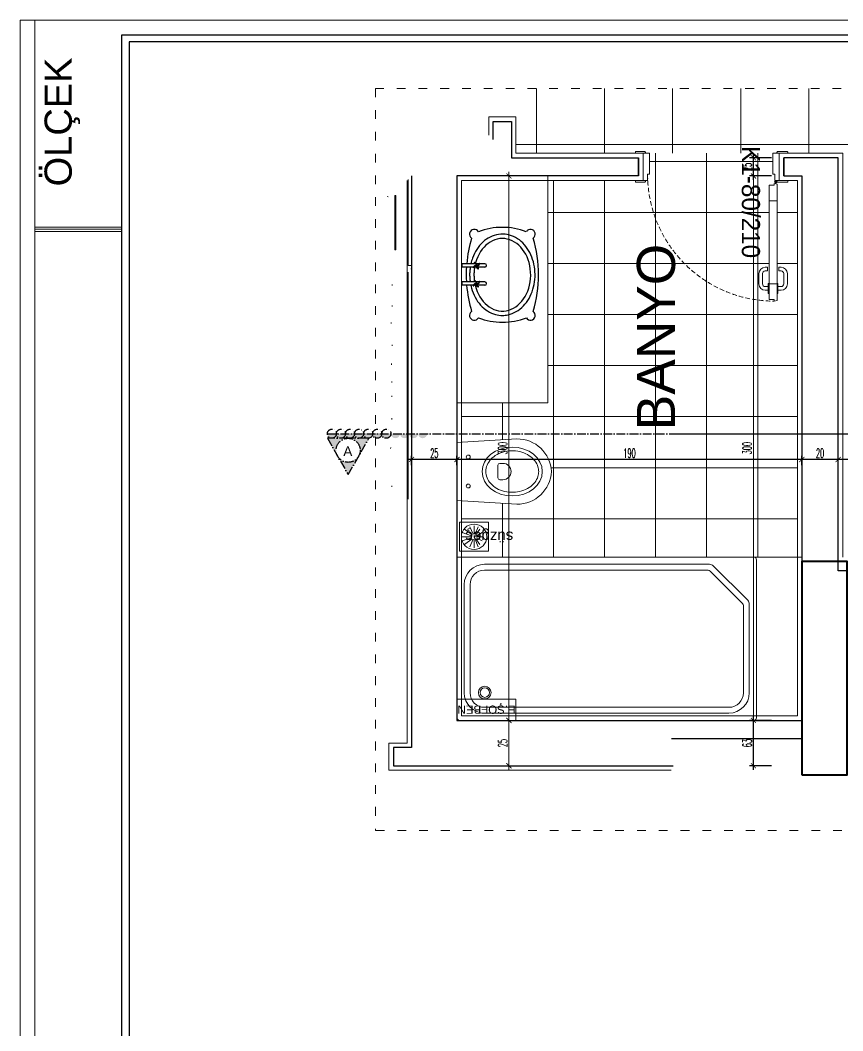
# Model space of a CAD drawing. Extents: x 775040 to 808375, y 4159409 to 4163651.
# Drawn here: x 801720 to 802853, y 4161897 to 4163289 of the extents above; entities that cross this region are included whole.
import ezdxf

# ---------------------------------------------------------------- set-up
doc = ezdxf.new("R2010")
doc.units = 0
doc.header["$MEASUREMENT"] = 0
doc.header["$PDMODE"] = 3
for name, pattern in [('ACAD_ISO03W100', [30, 12, -18]), ('ACAD_ISO10W100', [18, 12, -3, 0, -3]), ('DUZ', [500, 500]), ('HIDDEN', [0.375, 0.25, -0.125])]:
    doc.linetypes.add(name, pattern=pattern)
doc.layers.get('0').update_dxf_attribs({"linetype": 'DUZ'})
for name, color, linetype, lineweight in [('duvar', 7, 'Continuous', 25), ('KALIN', 30, 'Continuous', 18), ('KAPI', 1, 'Continuous', 15), ('Z_ duvar', 7, 'Continuous', 30), ('Z_antet', 31, 'Continuous', 30), ('Z_iç ölçü dikey', 111, 'Continuous', 25), ('Z_iç ölçü yatay', 75, 'Continuous', 20), ('Z_kesit yazısı', 190, 'Continuous', 18), ('Z_kesit çizgisi', 6, 'ACAD_ISO10W100', 30), ('Z_kolon', 2, 'Continuous', 40), ('Z_sıva', 241, 'Continuous', 5), ('Z_tarama', 8, 'Continuous', 5), ('Z_tefriş', 73, 'Continuous', 5), ('Z_yazı', 4, 'Continuous', 20), ('Z_çerçeve', 44, 'Continuous', 5)]:
    doc.layers.add(name, color=color, linetype=linetype, lineweight=lineweight)
for name, color, linetype in [('POZ', 3, 'Continuous'), ('tefriş', 21, 'Continuous'), ('YAZI', 3, 'Continuous'), ('Z_pencere bilgisi', 3, 'Continuous')]:
    doc.layers.add(name, color=color, linetype=linetype)
doc.styles.add('ARIAL', font='ariblk.ttf', dxfattribs={"height": 1})
doc.styles.add('FORM', font='arial.ttf', dxfattribs={"height": 1.5})
doc.styles.add('KOT', font='ROMANS.SHX')
doc.styles.add('M2', font='', dxfattribs={"height": 10})
doc.styles.add('OLCUIC', font='ROMANS.SHX', dxfattribs={"width": 0.5})
doc.styles.get('M2').set_extended_font_data('Turkish Arial')
doc.dimstyles.new('ölçü 50', dxfattribs={"dimtxt": 12.5, "dimasz": 7, "dimexe": 5.3, "dimexo": 5, "dimgap": 2.5, "dimtad": 1, "dimdec": 0, "dimzin": 9, "dimdsep": 46, "dimtxsty": 'OLCUIC', "dimblk1": 'ARCHTICK', "dimblk2": 'ARCHTICK', "dimsah": 1, "dimcen": 0, "dimdle": 5.5, "dimadec": 0, "dimazin": 0, "dimtfac": 1, "dimtdec": 0, "dimtix": 1, "dimtofl": 0, "dimtmove": 1, "dimatfit": 3, "dimldrblk": 'ARCHTICK', "dimfxl": 0, "dimtolj": 1, "dimtzin": 0, "dimarcsym": 0})

# ---------------------------------------------------------------- blocks, each defined once
blk = doc.blocks.new('k80-10')
at = {"layer": 'duvar'}
for p, q in [((-10, 0), (0, 0)), ((-10, -80), (0, -80))]:
    blk.add_line(p, q, dxfattribs=at)
at = {"layer": 'KAPI'}
for p, q in [((2.5, -2.5), (-12.5, -2.5)), ((-12.5, -2.5), (-12.5, -5)), ((-9, -5), (-12.5, -5)), ((-9, -5), (-9, -6)), ((2.5, -2.5), (2.5, -6)), ((-9, -6), (2.5, -6)), ((-9, -75), (-12.5, -75)), ((-12.5, -77.5), (-12.5, -75)), ((2.5, -77.5), (-12.5, -77.5)), ((-9, -75), (-9, -74)), ((-9, -74), (2.5, -74)), ((2.5, -77.5), (2.5, -74))]:
    blk.add_line(p, q, dxfattribs=at)
at = {"layer": 'KAPI', "color": 234}
for p, q in [((-63.8, -66.29), (-69.5, -66.29)), ((-74.75, -71.99), (-74.75, -71.49)), ((-74.75, -71.49), (-69.25, -71.49)), ((-73, -69.79), (-73, -71.49)), ((-71, -71.49), (-71, -69.79)), ((-69.5, -68.29), (-63.8, -68.29)), ((-69.25, -71.49), (-69.25, -71.99)), ((-62.3, -69.79), (-62.3, -70.99)), ((-62.3, -70.99), (-60.3, -70.99)), ((-60.3, -70.99), (-60.3, -69.79)), ((-74.75, -76.29), (-74.75, -76.79)), ((-74.75, -76.79), (-69.25, -76.79)), ((-73, -78.49), (-73, -76.79)), ((-71, -76.79), (-71, -78.49)), ((-69.25, -76.79), (-69.25, -76.29)), ((-62.3, -78.49), (-62.3, -77.29)), ((-62.3, -77.29), (-60.3, -77.29)), ((-60.3, -77.29), (-60.3, -78.49)), ((-12.5, -75.59), (-14.1, -75.59)), ((-13.3, -74.79), (-13.3, -76.39)), ((-69.5, -79.99), (-63.8, -79.99)), ((-63.8, -81.99), (-69.5, -81.99))]:
    blk.add_line(p, q, dxfattribs=at)
at = {"layer": 'KAPI', "color": 1}
for p, q in [((-78, -74.79), (-78, -71.99)), ((-78, -71.99), (-15.15, -71.99)), ((-69.5, -71.99), (-69.5, -76.29)), ((-23.65, -71.99), (-23.65, -76.29)), ((-15.15, -71.99), (-15.15, -74.79)), ((-78.7, -76.29), (-79, -74.79)), ((-79, -74.79), (-78, -74.79)), ((-14.45, -76.29), (-78.7, -76.29)), ((-15.15, -74.79), (-14.15, -74.79)), ((-14.15, -74.79), (-14.45, -76.29))]:
    blk.add_line(p, q, dxfattribs=at)
at = {"layer": 'KAPI'}
for points in [[(-13, 1.75), (-12.5, 1.75), (-12.5, -3.75), (-13, -3.75, -0.414214), (-13.5, -3.25), (-13.5, 1.25, -0.414214)], [(3, 1.75), (2.5, 1.75), (2.5, -3.75), (3, -3.75, 0.414214), (3.5, -3.25), (3.5, 1.25, 0.414214)], [(-13, -82.25), (-12.5, -82.25), (-12.5, -76.25), (-13, -76.25, 0.414214), (-13.5, -76.75), (-13.5, -81.75, 0.414214)], [(3, -82.25), (2.5, -82.25), (2.5, -76.25), (3, -76.25, -0.414214), (3.5, -76.75), (3.5, -81.75, -0.414214)]]:
    blk.add_lwpolyline(points, format="xyb", close=True, dxfattribs=at)
at = {"layer": 'KAPI', "color": 234}
for radius in [0.6, 0.4]:
    blk.add_circle((-13.3, -75.59), radius, dxfattribs=at)
at = {"layer": 'KAPI', "color": 1, "linetype": 'HIDDEN', "ltscale": 10}
blk.add_arc((-9, -75), 70, 90.0001, 179.8269, dxfattribs=at)
at = {"layer": 'KAPI', "color": 234}
for centre, radius, start, end in [((-69.5, -69.79), 3.5, 90, 180), ((-63.8, -69.79), 3.5, 0, 90), ((-69.5, -69.79), 1.5, 90, 180), ((-63.8, -69.79), 1.5, 0, 90), ((-69.5, -78.49), 3.5, 180, 270), ((-69.5, -78.49), 1.5, 180, 270), ((-63.8, -78.49), 1.5, 270, 0), ((-63.8, -78.49), 3.5, 270, 0)]:
    blk.add_arc(centre, radius, start, end, dxfattribs=at)
at = {"layer": 'POZ', "style": 'M2', "flags": 4}
blk.add_attdef('K1-80/210', (-76.9, -64.05), '', height=10, dxfattribs=at)
blk = doc.blocks.new('_ARCHTICK')
at = {"color": 0, "linetype": 'ByBlock', "const_width": 0.15}
blk.add_lwpolyline([(-0.5, -0.5), (0.5, 0.5)], dxfattribs=at)
blk = doc.blocks.new('*D1171')
at = {"layer": 'Defpoints', "color": 0, "linetype": 'Continuous', "transparency": 16777216}
for p in [(802730, 4162324.2), (802796.7, 4162324.2), (802796.7, 4162261.7)]:
    blk.add_point(p, dxfattribs=at)
at = {"layer": 'Z_iç ölçü yatay', "color": 0, "linetype": 'Continuous', "lineweight": -2, "transparency": 16777216}
for p, q in [((802730, 4162256.2), (802730, 4162329.7)), ((802755, 4162324.2), (802724.7, 4162324.2)), ((802755, 4162261.7), (802724.7, 4162261.7))]:
    blk.add_line(p, q, dxfattribs=at)
at = {"layer": 'Z_iç ölçü yatay', "color": 0, "linetype": 'Continuous', "lineweight": -2, "transparency": 16777216, "xscale": 7, "yscale": 7, "zscale": 7}
for p, rotation in [((802730, 4162324.2), 90), ((802730, 4162261.7), 270)]:
    blk.add_blockref('_ARCHTICK', p, dxfattribs=dict(at, rotation=rotation))
at = {"layer": 'Z_iç ölçü yatay', "color": 0, "linetype": 'Continuous', "transparency": 16777216, "insert": (802721.3, 4162292.9), "char_height": 12.5, "attachment_point": 5, "rotation": 90, "style": 'OLCUIC'}
blk.add_mtext('\\A1;63', dxfattribs=at)
blk = doc.blocks.new('*D1172')
at = {"layer": 'Defpoints', "color": 0, "linetype": 'Continuous', "transparency": 16777216}
for p in [(802730, 4163099.2), (802796.7, 4163099.2), (802796.7, 4163074.2)]:
    blk.add_point(p, dxfattribs=at)
at = {"layer": 'Z_iç ölçü yatay', "color": 0, "linetype": 'Continuous', "lineweight": -2, "transparency": 16777216}
for p, q in [((802755, 4163099.2), (802724.7, 4163099.2)), ((802730, 4163068.7), (802730, 4163104.7)), ((802755, 4163074.2), (802724.7, 4163074.2))]:
    blk.add_line(p, q, dxfattribs=at)
at = {"layer": 'Z_iç ölçü yatay', "color": 0, "linetype": 'Continuous', "lineweight": -2, "transparency": 16777216, "xscale": 7, "yscale": 7, "zscale": 7}
for p, rotation in [((802730, 4163099.2), 90), ((802730, 4163074.2), 270)]:
    blk.add_blockref('_ARCHTICK', p, dxfattribs=dict(at, rotation=rotation))
at = {"layer": 'Z_iç ölçü yatay', "color": 0, "linetype": 'Continuous', "transparency": 16777216, "insert": (802721.3, 4163086.7), "char_height": 12.5, "attachment_point": 5, "rotation": 90, "style": 'OLCUIC'}
blk.add_mtext('\\A1;25', dxfattribs=at)
blk = doc.blocks.new('süzzzzzz')
at = {"layer": 'Z_tefriş'}
for p, q in [((16764.45, -983.46), (16780.45, -983.46)), ((16764.45, -999.46), (16764.45, -983.46)), ((16772.45, -989.96), (16772.45, -985.46)), ((16780.45, -999.46), (16780.45, -983.46)), ((16771.06, -990.88), (16767.91, -989.16)), ((16771.39, -990.39), (16769.21, -987.21)), ((16771.87, -990.07), (16770.15, -985.91)), ((16773.02, -990.07), (16774.74, -985.91)), ((16773.51, -990.39), (16777.69, -987.21)), ((16773.83, -990.88), (16778.99, -989.16)), ((16770.95, -991.46), (16767.45, -991.46)), ((16771.06, -992.03), (16767.91, -993.75)), ((16771.39, -992.52), (16769.21, -995.7)), ((16771.87, -992.84), (16770.15, -997)), ((16772.45, -992.96), (16772.45, -997.46)), ((16773.02, -992.84), (16774.74, -997)), ((16773.51, -992.52), (16777.69, -995.7)), ((16773.83, -992.03), (16778.99, -993.75)), ((16773.95, -991.46), (16779.45, -991.46)), ((16764.45, -999.46), (16780.45, -999.46))]:
    blk.add_line(p, q, dxfattribs=at)
blk.add_circle((16772.45, -991.46), 7, dxfattribs=at)
blk = doc.blocks.new('KLO')
at = {"layer": 'Z_tefriş'}
for p, q in [((-5227.3, 15366.02), (-5229.3, 15333.02)), ((-5211.3, 15366.02), (-5227.3, 15366.02)), ((-5211.3, 15366.02), (-5195.3, 15366.02)), ((-5195.3, 15366.02), (-5193.3, 15333.02)), ((-5215.8, 15340.74), (-5215.8, 15342.47)), ((-5207.8, 15343.47), (-5214.8, 15343.47)), ((-5206.8, 15340.74), (-5206.8, 15342.47))]:
    blk.add_line(p, q, dxfattribs=at)
for centre in [(-5219.3, 15359.82), (-5203.3, 15359.82)]:
    blk.add_circle(centre, 1.07, dxfattribs=at)
for centre, radius, start, end in [((-5214.8, 15342.47), 1, 90, 180), ((-5207.8, 15342.47), 1, 0, 90), ((-5211.3, 15340.74), 4.5, 180, 270), ((-5211.3, 15340.74), 4.5, 270, 0), ((-5210.42, 15332.88), 18.88, 179.5656, 267.338), ((-5212.17, 15332.88), 18.88, 272.662, 0.4344)]:
    blk.add_arc(centre, radius, start, end, dxfattribs=at)
at = {"layer": 'Z_tefriş', "extrusion": (0, 0, -1)}
blk.add_ellipse((-5211.3, 15335.59), major_axis=(0, -16.57), ratio=0.812384, dxfattribs=at)
at = {"layer": 'Z_tefriş'}
blk.add_open_spline([(-5211.3, 15321.02), (-5212.17, 15321.02), (-5213.05, 15321.15), (-5215.07, 15321.76), (-5216.2, 15322.34), (-5218.28, 15323.95), (-5219.23, 15324.98), (-5220.84, 15327.39), (-5221.5, 15328.78), (-5222.42, 15331.75), (-5222.69, 15333.34), (-5222.8, 15336.55), (-5222.65, 15338.16), (-5221.93, 15341.23), (-5221.38, 15342.69), (-5219.93, 15345.28), (-5219.05, 15346.42), (-5217.07, 15348.26), (-5215.98, 15348.97), (-5213.71, 15349.92), (-5212.52, 15350.16), (-5210.16, 15350.17), (-5208.98, 15349.94), (-5206.7, 15349.02), (-5205.61, 15348.32), (-5203.62, 15346.5), (-5202.73, 15345.38), (-5201.27, 15342.8), (-5200.7, 15341.35), (-5199.96, 15338.29), (-5199.8, 15336.68), (-5199.89, 15333.47), (-5200.15, 15331.88), (-5201.05, 15328.89), (-5201.7, 15327.5), (-5203.29, 15325.07), (-5204.24, 15324.03), (-5206.31, 15322.4), (-5207.43, 15321.8), (-5209.48, 15321.16), (-5210.39, 15321.02), (-5211.3, 15321.02)], degree=3, knots=[0, 0, 0, 0, 0.239276, 0.239276, 0.561276, 0.561276, 0.883276, 0.883276, 1.205277, 1.205277, 1.527277, 1.527277, 1.849277, 1.849277, 2.171277, 2.171277, 2.493278, 2.493278, 2.815278, 2.815278, 3.137278, 3.137278, 3.459278, 3.459278, 3.781279, 3.781279, 4.103279, 4.103279, 4.425279, 4.425279, 4.747279, 4.747279, 5.06928, 5.06928, 5.39128, 5.39128, 5.71328, 5.71328, 6.03528, 6.03528, 6.283185, 6.283185, 6.283185, 6.283185], dxfattribs=at)
blk = doc.blocks.new('199')
at = {"layer": 'tefriş'}
for p, q in [((17725.6, 89548.1), (17725.6, 89555.64)), ((17727.5, 89549.36), (17727.5, 89555.64)), ((17735.6, 89548.1), (17735.6, 89555.64)), ((17737.5, 89549.36), (17737.5, 89555.64)), ((17727.5, 89547.66), (17727.5, 89549.01)), ((17737.5, 89547.66), (17737.5, 89549.01)), ((17725.6, 89546.19), (17725.6, 89547.71)), ((17725.6, 89542.99), (17725.6, 89545.85)), ((17727.5, 89542.99), (17727.5, 89547.3)), ((17735.6, 89546.19), (17735.6, 89547.71)), ((17735.6, 89542.99), (17735.6, 89545.85)), ((17737.5, 89542.99), (17737.5, 89547.3))]:
    blk.add_line(p, q, dxfattribs=at)
at = {"layer": 'tefriş', "color": 8}
for p, q in [((17725.6, 89555.64), (17727.5, 89555.64)), ((17735.6, 89555.64), (17737.5, 89555.64)), ((17732.5, 89551.31), (17730.6, 89551.31)), ((17732.5, 89548.9), (17730.6, 89548.91))]:
    blk.add_line(p, q, dxfattribs=at)
at = {"layer": 'tefriş', "extrusion": (0, 0, -1)}
for centre, major_axis, ratio, start_param, end_param in [((17709.3, 89548.79), (1.85, 1.85), 1, 2.878624, 6.47264), ((17731.69, 89483), (49.67, 49.66), 1, 5.205616, 5.410824), ((17725.02, 89548.67), (0.113, -0.113), 1, 2.031177, 5.17277), ((17726.47, 89549.16), (1.19, -1.19), 1, 0.673587, 2.031177), ((17726.47, 89549.16), (0.967, -0.967), 1, 0.673587, 2.031177), ((17728.16, 89547.81), (1.19, 1.19), 1, 3.81518, 5.17277), ((17728.16, 89547.81), (0.967, -0.967), 1, 2.244383, 3.601973), ((17731.69, 89483), (49.67, 49.66), 1, 5.437952, 5.509178), ((17731.7, 89533.32), (20, 0), 0.78, 4.500827, 4.657366), ((17727.67, 89549.26), (0.113, 0.113), 1, 5.17277, 8.314362), ((17731.69, 89483), (49.67, 49.66), 1, 5.509178, 5.553341), ((17735.02, 89548.67), (0.113, -0.113), 1, 2.031177, 5.17277), ((17736.47, 89549.16), (1.19, -1.19), 1, 0.673587, 2.031177), ((17736.47, 89549.16), (0.967, -0.967), 1, 0.673587, 2.031177), ((17731.7, 89533.32), (20, 0), 0.78, -1.39585, -1.374534), ((17738.16, 89547.81), (1.19, 1.19), 1, 3.81518, 5.17277), ((17738.16, 89547.81), (0.967, -0.967), 1, 2.244383, 3.601973), ((17731.69, 89483), (49.67, 49.66), 1, 5.580461, 5.789958), ((17737.67, 89549.25), (0.113, 0.113), 1, 5.17277, 8.314362), ((17754.1, 89548.79), (1.85, -1.85), 1, 2.952138, 6.546154), ((17743.09, 89533.32), (26.52, 26.51), 1, 3.567284, 4.286698), ((17725.61, 89546.02), (0.113, 0.113), 1, 2.031177, 5.17277), ((17731.7, 89533.32), (20, 0), 0.78, 4.398992, 4.402456), ((17725.12, 89547.47), (0.967, -0.967), 1, -0.897209, 0.460381), ((17726.55, 89542.99), (0.672, -0.672), 1, -0.785398, 2.356194), ((17725.12, 89547.47), (1.19, 1.19), 1, 0.673587, 2.031177), ((17726.64, 89547.64), (0.312, 0.312), 1, 2.75402, 3.576149), ((17726.64, 89547.64), (0.312, -0.312), 1, 2.75402, 3.576149), ((17726.81, 89546.12), (1.19, 1.19), 1, 5.385976, 6.743566), ((17726.81, 89546.12), (0.967, 0.967), 1, 5.385976, 6.743566), ((17726.64, 89547.64), (0.312, 0.312), 1, 1.183224, 2.005353), ((17726.64, 89547.64), (0.312, -0.312), 1, 4.324816, 5.146945), ((17728.26, 89546.61), (0.113, -0.113), 1, -1.110416, 2.031177), ((17735.61, 89546.02), (0.113, 0.113), 1, 2.031177, 5.17277), ((17735.12, 89547.47), (0.967, -0.967), 1, -0.897209, 0.460381), ((17736.55, 89542.99), (0.672, -0.672), 1, -0.785398, 2.356194), ((17735.12, 89547.47), (1.19, 1.19), 1, 0.673587, 2.031177), ((17736.64, 89547.64), (0.312, 0.312), 1, 2.75402, 3.576149), ((17736.64, 89547.64), (0.312, -0.312), 1, 2.75402, 3.576149), ((17736.81, 89546.12), (1.19, 1.19), 1, 5.385976, 6.743566), ((17736.81, 89546.12), (0.967, 0.967), 1, 5.385976, 6.743566), ((17736.64, 89547.64), (0.312, 0.312), 1, 1.183224, 2.005353), ((17736.64, 89547.64), (0.312, -0.312), 1, 4.324816, 5.146945), ((17738.26, 89546.61), (0.113, -0.113), 1, -1.110416, 2.031177), ((17720.3, 89533.32), (26.51, -26.52), 1, -1.145105, -0.425691), ((17709.3, 89517.85), (1.85, -1.85), 1, -0.189455, 3.404562), ((17731.7, 89583.63), (49.67, 49.66), 1, 2.064024, 2.648365), ((17754.09, 89517.84), (1.85, -1.85), 1, 4.44942, 8.043437)]:
    blk.add_ellipse(centre, major_axis=major_axis, ratio=ratio, start_param=start_param, end_param=end_param, dxfattribs=at)
at = {"layer": 'tefriş', "color": 8, "extrusion": (0, 0, -1)}
for start_param, end_param in [(-1.276556, 4.38037), (-1.530773, -1.411609)]:
    blk.add_ellipse((17731.7, 89533.32), major_axis=(20, 0), ratio=0.78, start_param=start_param, end_param=end_param, dxfattribs=at)
at = {"layer": 'tefriş', "color": 8}
for points, knots in [([(17737.5, 89550.71), (17738.02, 89550.6), (17738.53, 89550.47), (17740.81, 89549.84), (17742.51, 89549.16), (17745.67, 89547.48), (17747.12, 89546.48), (17749.68, 89544.18), (17750.78, 89542.89), (17752.55, 89540.1), (17753.21, 89538.59), (17753.93, 89535.82), (17754.1, 89534.56), (17754.1, 89533.31), (17754.1, 89532.27), (17753.98, 89531.23), (17753.42, 89528.64), (17752.82, 89527.11), (17751.17, 89524.26), (17750.12, 89522.94), (17747.66, 89520.57), (17746.24, 89519.53), (17743.15, 89517.76), (17741.48, 89517.04), (17737.96, 89515.97), (17736.12, 89515.61), (17732.4, 89515.26), (17730.51, 89515.28), (17726.79, 89515.69), (17724.96, 89516.08), (17721.48, 89517.22), (17719.82, 89517.97), (17716.78, 89519.79), (17715.39, 89520.86), (17712.99, 89523.27), (17711.97, 89524.62), (17710.4, 89527.5), (17709.84, 89529.04), (17709.25, 89532.2), (17709.22, 89533.82), (17709.68, 89536.99), (17710.17, 89538.55), (17711.62, 89541.48), (17712.58, 89542.85), (17714.88, 89545.34), (17716.23, 89546.45), (17719.2, 89548.35), (17720.83, 89549.14), (17723.54, 89550.11), (17724.56, 89550.41), (17725.6, 89550.64)], [4.980462, 4.980462, 4.980462, 4.980462, 5.05362, 5.05362, 5.310792, 5.310792, 5.567965, 5.567965, 5.825137, 5.825137, 6.08231, 6.08231, 6.283185, 6.283185, 6.283185, 6.450527, 6.450527, 6.707699, 6.707699, 6.964872, 6.964872, 7.222045, 7.222045, 7.479217, 7.479217, 7.73639, 7.73639, 7.993562, 7.993562, 8.250735, 8.250735, 8.507907, 8.507907, 8.76508, 8.76508, 9.022252, 9.022252, 9.279425, 9.279425, 9.536597, 9.536597, 9.79377, 9.79377, 10.050942, 10.050942, 10.308115, 10.308115, 10.565287, 10.565287, 10.71332, 10.71332, 10.71332, 10.71332]), ([(17732.5, 89551.31), (17732.85, 89551.3), (17733.19, 89551.28), (17734.23, 89551.21), (17734.92, 89551.14), (17735.6, 89551.04)], [4.7489843, 4.7489843, 4.7489843, 4.7489843, 4.7964473, 4.7964473, 4.8915665, 4.8915665, 4.8915665, 4.8915665])]:
    blk.add_open_spline(points, degree=3, knots=knots, dxfattribs=at)
at = {"layer": 'tefriş'}
blk.add_open_spline([(17727.5, 89551), (17727.64, 89551.02), (17727.79, 89551.04), (17728.81, 89551.18), (17729.7, 89551.26), (17730.6, 89551.3)], degree=3, knots=[10.8024815, 10.8024815, 10.8024815, 10.8024815, 10.82246, 10.82246, 10.945267, 10.945267, 10.945267, 10.945267], dxfattribs=at)

msp = doc.modelspace()

# ---------------------------------------------------------------- hatches: boundary and pattern name
at = {"layer": 'Z_kesit çizgisi', "lineweight": 30}
h = msp.add_hatch(color=256, dxfattribs=at)
h.paths.add_polyline_path([(802268.22, 4162719.18), (802280.72, 4162719.18, -1)])
h.paths.add_polyline_path([(802255.72, 4162719.18), (802268.22, 4162719.18, -1)])
h.paths.add_polyline_path([(802243.22, 4162719.18), (802255.72, 4162719.18, -1)])
h.paths.add_polyline_path([(802230.72, 4162719.18), (802243.22, 4162719.18, -1)])
h.paths.add_polyline_path([(802218.22, 4162719.18), (802230.72, 4162719.18, -1)])
h.paths.add_polyline_path([(802205.72, 4162719.18), (802218.22, 4162719.18, -1)])
h.paths.add_polyline_path([(802193.22, 4162719.18), (802205.72, 4162719.18, -1)])
h.paths.add_polyline_path([(802180.72, 4162719.18), (802193.22, 4162719.18, -1)])
h.paths.add_polyline_path([(802168.22, 4162719.18), (802180.72, 4162719.18, -1)])
h.paths.add_polyline_path([(802155.72, 4162719.18), (802168.22, 4162719.18, -1)])
h.paths.add_polyline_path([(802143.22, 4162719.18), (802155.72, 4162719.18, -1)])
h = msp.add_hatch(color=256, dxfattribs=at)
h.paths.add_polyline_path([(802171.86, 4162662.93), (802157.54, 4162687.93, 0.5750713), (802186.18, 4162687.93)])
h.paths.add_polyline_path([(802155.29, 4162696.26, 0.1290494), (802157.43, 4162688.12), (802143.22, 4162712.93), (802171.86, 4162712.93), (802200.5, 4162712.93), (802186.29, 4162688.12, 0.1290494), (802188.43, 4162696.26, 1)])
at = {"layer": 'Z_tarama'}
h = msp.add_hatch(dxfattribs=at)
h.set_pattern_fill('NET', color=256, scale=562.5, angle=90, style=0)
h.set_pattern_definition([(90, (11207368.64, 2199055.09), (-70.3125, 4e-15), []), (180, (11207368.64, 2199055.09), (-9e-15, -70.3125), [])])
h.paths.add_polyline_path([(802446.75, 4163067.95), (802446.75, 4162761.85), (802328, 4162761.85), (802328, 4162707.41), (802404.25, 4162712.03, -0.4028715), (802451.75, 4162667.03, -0.4028715), (802404.25, 4162622.03), (802328, 4162626.65), (802328, 4162597.11), (802365.26, 4162597.11), (802365.26, 4162557.11), (802328, 4162557.11), (802328, 4162549.2), (802790.5, 4162549.2), (802790.5, 4163067.95), (802777.37, 4163067.95), (802777.37, 4163066.7, -0.4142136), (802776.12, 4163065.45), (802763.62, 4163065.45, -0.236068), (802762.62, 4163065.95), (802762.22, 4163065.95, -0.4142136), (802760.72, 4163064.45, -1), (802760.72, 4163067.45), (802760.72, 4163067.95), (802759.25, 4163067.95), (802759.25, 4163076.7), (802756.75, 4163076.7), (802756.75, 4163105.45), (802586.75, 4163105.45), (802586.75, 4163076.7), (802584.25, 4163076.7, 0.4133284), (802758.72, 4162901.7), (802758.72, 4162904.2), (802751.72, 4162904.2), (802751.72, 4162912.32), (802750.47, 4162912.32), (802750.47, 4162916.7), (802746.22, 4162916.7, -0.4142136), (802737.47, 4162925.45), (802737.47, 4162939.7, -0.4142136), (802746.22, 4162948.45), (802749.22, 4162948.45), (802749.22, 4162943.45), (802746.22, 4162943.45, 0.4142136), (802742.47, 4162939.7), (802742.47, 4162925.45, 0.4142136), (802746.22, 4162921.7), (802750.47, 4162921.7), (802750.47, 4162926.07), (802751.72, 4162926.07), (802751.72, 4163061.32), (802758.72, 4163061.32), (802758.72, 4163063.82), (802762.47, 4163063.07), (802762.47, 4162926.07), (802763.72, 4162926.07), (802763.72, 4162921.7), (802767.97, 4162921.7, 0.4142136), (802771.72, 4162925.45), (802771.72, 4162939.7, 0.4142136), (802767.97, 4162943.45), (802764.97, 4162943.45), (802764.97, 4162948.45), (802767.97, 4162948.45, -0.4142136), (802776.72, 4162939.7), (802776.72, 4162925.45, -0.4142136), (802767.97, 4162916.7), (802763.72, 4162916.7), (802763.72, 4162912.32), (802762.47, 4162912.32), (802762.47, 4162902.45), (802758.72, 4162901.7, -0.3987614), (802584.47, 4163067.95), (802581.12, 4163067.95), (802581.12, 4163066.7, -0.4142136), (802579.87, 4163065.45), (802568.62, 4163065.45, -0.4142136), (802567.37, 4163066.7), (802567.37, 4163067.95)])

# ---------------------------------------------------------------- linework, layer by layer
at = {"layer": 'KALIN'}
for p, q in [((801720.3, 4163288.75), (801720.3, 4159408.75)), ((808375.4, 4163288.75), (801720.3, 4163288.75)), ((801740.3, 4159741.15), (801740.3, 4163288.75)), ((801740.3, 4163288.75), (808375.4, 4163288.75)), ((801860.3, 4163003.78), (801740.3, 4163003.78)), ((801860.3, 4163000.78), (801740.3, 4163000.78)), ((801860.3, 4162997.78), (801740.3, 4162997.78))]:
    msp.add_line(p, q, dxfattribs=at)
at = {"layer": 'Z_ duvar', "linetype": 'Continuous'}
for p, q in [((802371.75, 4163124.2), (802371.75, 4163149.2)), ((802371.75, 4163149.2), (802396.75, 4163149.2)), ((802396.75, 4163149.2), (802396.75, 4163124.2)), ((802396.75, 4163124.2), (802396.75, 4163099.2)), ((802396.75, 4163099.2), (802571.75, 4163099.2)), ((802571.75, 4163099.2), (802571.75, 4163074.2)), ((802771.75, 4163099.2), (802771.75, 4163074.2)), ((802846.75, 4163099.2), (802771.75, 4163099.2)), ((802846.75, 4162530.45), (802846.75, 4163099.2)), ((802259.25, 4163074.2), (802259.25, 4162286.7)), ((802571.75, 4163074.2), (802321.75, 4163074.2)), ((802321.75, 4163074.2), (802321.75, 4162949.2)), ((802771.75, 4163074.2), (802796.75, 4163074.2)), ((802796.75, 4163074.2), (802796.75, 4162461.7)), ((802321.75, 4162949.2), (802321.75, 4162949.2)), ((802321.75, 4162949.2), (802321.75, 4162324.2)), ((802884.25, 4162530.45), (802846.75, 4162530.45)), ((802796.75, 4162336.7), (802796.75, 4162324.2)), ((802321.75, 4162324.2), (802796.75, 4162324.2)), ((802259.25, 4162286.7), (802234.25, 4162286.7)), ((802234.25, 4162286.7), (802234.25, 4162261.7)), ((802617.35, 4162299.2), (802796.75, 4162299.2)), ((802654.85, 4162299.2), (802796.75, 4162299.2)), ((802654.85, 4162299.2), (802796.75, 4162299.2)), ((802234.25, 4162261.7), (802259.25, 4162261.7)), ((802259.25, 4162261.7), (802619.5, 4162261.7))]:
    msp.add_line(p, q, dxfattribs=at)
at = {"layer": 'Z_antet'}
for p, q in [((801860.3, 4159741.15), (801860.3, 4163268.75)), ((801860.3, 4163268.75), (808375.4, 4163268.75)), ((808375.4, 4163258.75), (801870.3, 4163258.75)), ((801870.3, 4163258.75), (801870.3, 4159741.15))]:
    msp.add_line(p, q, dxfattribs=at)
at = {"layer": 'Z_iç ölçü dikey', "linetype": 'Continuous'}
for p, q in [((802327.25, 4162683.58), (802253.75, 4162683.58)), ((802259.25, 4162675.58), (802259.25, 4162688.88)), ((802802.25, 4162683.58), (802316.25, 4162683.58)), ((802321.75, 4162675.58), (802321.75, 4162688.88)), ((802321.75, 4162675.58), (802321.75, 4162688.88)), ((802852.25, 4162683.58), (802791.25, 4162683.58)), ((802796.75, 4162675.58), (802796.75, 4162688.88)), ((802796.75, 4162675.58), (802796.75, 4162688.88)), ((802889.75, 4162683.58), (802841.25, 4162683.58)), ((802846.75, 4162675.58), (802846.75, 4162688.88)), ((802846.75, 4162675.58), (802846.75, 4162688.88))]:
    msp.add_line(p, q, dxfattribs=at)
at = {"layer": 'Z_iç ölçü yatay', "linetype": 'Continuous'}
for p, q in [((802393.27, 4163079.7), (802393.27, 4162318.7)), ((802730.02, 4162318.7), (802730.02, 4163079.7)), ((802368.27, 4163074.2), (802398.57, 4163074.2)), ((802755.02, 4163074.2), (802724.72, 4163074.2)), ((802393.27, 4162329.7), (802393.27, 4162256.2)), ((802368.27, 4162324.2), (802398.57, 4162324.2)), ((802368.27, 4162324.2), (802398.57, 4162324.2)), ((802755.02, 4162324.2), (802724.72, 4162324.2)), ((802368.27, 4162261.7), (802398.57, 4162261.7))]:
    msp.add_line(p, q, dxfattribs=at)
at = {"layer": 'Z_kesit çizgisi'}
for p, q in [((802143.22, 4162719.18), (804047.04, 4162719.18)), ((802623.73, 4162719.18), (804527.55, 4162719.18))]:
    msp.add_line(p, q, dxfattribs=at)
at = {"layer": 'Z_kesit çizgisi', "lineweight": 30}
msp.add_lwpolyline([(802171.86, 4162662.93), (802200.5, 4162712.93), (802171.86, 4162712.93), (802143.22, 4162712.93)], close=True, dxfattribs=at)
for centre, radius in [((802149.47, 4162719.18), 6.25), ((802161.97, 4162719.18), 6.25), ((802174.47, 4162719.18), 6.25), ((802186.97, 4162719.18), 6.25), ((802199.47, 4162719.18), 6.25), ((802211.97, 4162719.18), 6.25), ((802224.47, 4162719.18), 6.25), ((802171.86, 4162696.26), 16.57)]:
    msp.add_circle(centre, radius, dxfattribs=at)
at = {"layer": 'Z_kolon', "linetype": 'Continuous'}
msp.add_lwpolyline([(802796.75, 4162249.2), (802859.25, 4162249.2), (802859.25, 4162542.95), (802796.75, 4162542.95)], close=True, dxfattribs=at)
at = {"layer": 'Z_sıva', "linetype": 'Continuous'}
for p, q in [((802365.5, 4163130.45), (802365.5, 4163155.45)), ((802365.5, 4163155.45), (802403, 4163155.45)), ((802403, 4163155.45), (802403, 4163124.2)), ((802403, 4163124.2), (802403, 4163105.45)), ((802403, 4163105.45), (802578, 4163105.45)), ((802578, 4163105.45), (802578, 4163067.95)), ((802765.5, 4163067.95), (802765.5, 4163105.45)), ((802765.5, 4163105.45), (802853, 4163105.45)), ((802853, 4163105.45), (802853, 4162549.2)), ((802253, 4162292.95), (802253, 4163067.95)), ((802578, 4163067.95), (802328, 4163067.95)), ((802328, 4163067.95), (802328, 4162949.2)), ((802790.5, 4163067.95), (802765.5, 4163067.95)), ((802790.5, 4162542.95), (802790.5, 4163067.95)), ((802328, 4162949.2), (802328, 4162330.45)), ((802790.5, 4162330.45), (802790.5, 4162542.95)), ((802328, 4162330.45), (802790.5, 4162330.45)), ((802228, 4162255.45), (802228, 4162292.95)), ((802228, 4162292.95), (802253, 4162292.95)), ((802259.25, 4162255.45), (802228, 4162255.45)), ((802616.91, 4162255.45), (802259.25, 4162255.45))]:
    msp.add_line(p, q, dxfattribs=at)
at = {"layer": 'Z_tarama'}
for p, q in [((802431.14, 4163105.45), (802431.14, 4163194.9)), ((802524.89, 4163105.45), (802524.89, 4163194.9)), ((802618.64, 4163105.45), (802618.64, 4163194.9)), ((802712.39, 4163105.45), (802712.39, 4163194.9)), ((802806.14, 4163105.45), (802806.14, 4163194.9)), ((804680.8, 4163117.59), (802403, 4163117.59))]:
    msp.add_line(p, q, dxfattribs=at)
at = {"layer": 'Z_tefriş'}
for p, q in [((802254.59, 4163069.54), (802254.59, 4162950.78)), ((802259.25, 4163074.2), (802259.25, 4162950.78)), ((802225.81, 4163045.69), (802227.16, 4163045.23)), ((802236.2, 4163047.06), (802237.63, 4163047.06)), ((802236.2, 4162972.43), (802236.2, 4163047.06)), ((802237.63, 4163047.06), (802237.63, 4162972.43)), ((802237.63, 4162972.43), (802236.2, 4162972.43)), ((802259.25, 4162950.78), (802254.59, 4162950.78)), ((802254.59, 4162941.46), (802254.59, 4162628.86)), ((802259.25, 4162950.31), (802259.25, 4162947.28)), ((802259.25, 4162946.12), (802259.25, 4162624.2)), ((802232.65, 4162924.51), (802232.65, 4162923.08)), ((802232.65, 4162895.84), (802232.65, 4162894.42)), ((802230.99, 4162872.17), (802231.29, 4162870.78)), ((802232.65, 4162841.56), (802232.65, 4162840.13)), ((802231.79, 4162815.63), (802231.55, 4162814.23)), ((802232.11, 4162791.01), (802232.11, 4162789.58)), ((802231.8, 4162771.41), (802231.94, 4162769.99)), ((802232.11, 4162740.34), (802232.11, 4162738.91)), ((802230.74, 4162700.11), (802230.28, 4162698.76)), ((802232.11, 4162647.25), (802232.11, 4162645.82)), ((802321.75, 4162327.95), (802321.75, 4162549.2)), ((802321.75, 4162549.2), (802796.75, 4162549.2)), ((802359.75, 4162539.2), (802669.37, 4162539.2)), ((802722.05, 4162489.62), (802674.67, 4162537)), ((802734.25, 4162545.45), (802734.25, 4162327.95)), ((802359.75, 4162531.2), (802666.06, 4162531.2)), ((802714.05, 4162486.31), (802671.36, 4162529)), ((802331.75, 4162362.2), (802331.75, 4162511.2)), ((802339.75, 4162362.2), (802339.75, 4162511.2)), ((802716.25, 4162481.01), (802716.25, 4162362.2)), ((802724.25, 4162484.32), (802724.25, 4162362.2)), ((802696.25, 4162342.2), (802359.75, 4162342.2)), ((802696.25, 4162334.2), (802359.75, 4162334.2)), ((802730.5, 4162324.2), (802325.5, 4162324.2))]:
    msp.add_line(p, q, dxfattribs=at)
msp.add_lwpolyline([(802446.75, 4163074.2), (802446.75, 4162761.85), (802321.75, 4162761.85), (802321.75, 4163074.2), (802446.75, 4163074.2)], dxfattribs=at)
msp.add_lwpolyline([(802402.75, 4162324.2), (802402.75, 4162353.52), (802321.75, 4162353.52), (802321.75, 4162324.2)], close=True, dxfattribs=at)
for radius in [8.75, 6.5]:
    msp.add_circle((802360, 4162362.45), radius, dxfattribs=at)
for centre, radius, start, end in [((802359.75, 4162511.2), 28, 90, 180), ((802669.37, 4162531.7), 7.5, 45, 90), ((802730.5, 4162545.45), 3.75, 0, 90), ((802359.75, 4162511.2), 20, 90, 180), ((802666.06, 4162523.7), 7.5, 45, 90), ((802708.75, 4162481.01), 7.5, 0, 45), ((802716.75, 4162484.32), 7.5, 0, 45), ((802359.75, 4162362.2), 28, 180, 270), ((802359.75, 4162362.2), 20, 180, 270), ((802696.25, 4162362.2), 28, 270, 0), ((802696.25, 4162362.2), 20, 270, 0), ((802325.5, 4162327.95), 3.75, 180, 270), ((802730.5, 4162327.95), 3.75, 270, 0)]:
    msp.add_arc(centre, radius, start, end, dxfattribs=at)
at = {"layer": 'Z_tefriş', "extrusion": (0, 0, -1)}
msp.add_ellipse((802258.08, 4162947.28), major_axis=(0.823, -0.823), ratio=1, start_param=5.4977871, end_param=7.0685835, dxfattribs=at)
at = {"layer": 'Z_çerçeve', "linetype": 'ACAD_ISO03W100'}
for p, q in [((804680.8, 4163194.9), (802209.71, 4163194.9)), ((802209.71, 4163194.9), (802209.71, 4162172.49)), ((802209.71, 4162172.49), (804680.8, 4162172.49))]:
    msp.add_line(p, q, dxfattribs=at)

# ---------------------------------------------------------------- block references
at = {"layer": 'KAPI'}
ref = msp.add_blockref('k80-10', (802571.75, 4163099.2), dxfattribs=dict(at, xscale=2.5, yscale=2.5, zscale=2.5, rotation=90))
ref.add_attrib('K1-80/210', 'K1-80/210', (802714.01, 4163115.27), dxfattribs={"layer": 'Z_pencere bilgisi', "height": 25, "rotation": 270, "style": 'M2'})
at = {"layer": 'tefriş', "color": 8, "xscale": -2.5, "yscale": 2.5, "zscale": 2.5, "rotation": 90}
msp.add_blockref('199', (1026217.55, 4207267.34), dxfattribs=at)
at = {"layer": 'Z_iç ölçü dikey', "linetype": 'Continuous', "xscale": 7, "yscale": 7, "zscale": 7, "rotation": 180}
for p in [(802259.25, 4162683.58), (802321.75, 4162683.58), (802796.75, 4162683.58), (802846.75, 4162683.58)]:
    msp.add_blockref('_ARCHTICK', p, dxfattribs=at)
at = {"layer": 'Z_iç ölçü dikey', "linetype": 'Continuous', "xscale": 7, "yscale": 7, "zscale": 7}
for p in [(802321.75, 4162683.58), (802796.75, 4162683.58), (802846.75, 4162683.58)]:
    msp.add_blockref('_ARCHTICK', p, dxfattribs=at)
at = {"layer": 'Z_iç ölçü yatay', "linetype": 'Continuous', "xscale": 7, "yscale": 7, "zscale": 7}
for p, rotation in [((802393.27, 4163074.2), 90), ((802730.02, 4163074.2), 90), ((802393.27, 4162324.2), 90), ((802393.27, 4162324.2), 270), ((802730.02, 4162324.2), 270), ((802393.27, 4162261.7), 270)]:
    msp.add_blockref('_ARCHTICK', p, dxfattribs=dict(at, rotation=rotation))
at = {"layer": 'Z_tefriş', "xscale": -2.5, "yscale": 2.5, "zscale": 2.5, "rotation": 90}
msp.add_blockref('KLO', (840736.81, 4149638.79), dxfattribs=at)
at = {"layer": 'Z_yazı', "xscale": 2.5, "yscale": 2.5, "zscale": 2.5, "rotation": 180}
msp.add_blockref('süzzzzzz', (844276.38, 4160098.47), dxfattribs=at)

# ---------------------------------------------------------------- texts
at = {"layer": 'YAZI', "style": 'FORM'}
msp.add_text('ÖLÇEK', height=37.5, rotation=90, dxfattribs=at).set_placement((801791.29, 4163059.79))
at = {"layer": 'Z_iç ölçü dikey', "linetype": 'Continuous', "char_height": 12.5, "attachment_point": 5, "style": 'OLCUIC'}
for s, insert in [('\\A1;25', (802290.5, 4162692.33)), ('\\A1;190', (802559.25, 4162692.33)), ('\\A1;20', (802821.75, 4162692.33))]:
    msp.add_mtext(s, dxfattribs=dict(at, insert=insert))
at = {"layer": 'Z_iç ölçü yatay', "linetype": 'Continuous', "char_height": 12.5, "attachment_point": 5, "rotation": 90, "style": 'OLCUIC'}
for s, insert in [('\\A1;300', (802384.52, 4162699.2)), ('\\A1;300', (802721.27, 4162699.2)), ('\\A1;25', (802384.52, 4162292.95))]:
    msp.add_mtext(s, dxfattribs=dict(at, insert=insert))
at = {"layer": 'Z_kesit yazısı', "insert": (802171.43, 4162695), "char_height": 13.325, "width": 234.9822, "attachment_point": 5, "style": 'KOT'}
msp.add_mtext('{\\fArial|b0|i0|c162|p34;A}', dxfattribs=at)
at = {"layer": 'Z_yazı', "attachment_point": 5, "style": 'ARIAL'}
for s, insert, char_height, width, rotation in [('{\\fArial|b0|i0|c162|p34;BANYO}', (802596.12, 4162852.33), 52.5, 779.9468, 90), ('{\\fArial|b0|i0|c162|p34;süzgeç}', (802366.28, 4162579.1), 14.9625, 300.9098, 180), ('{\\fArial|b0|i0|c162|p34;E.ŞOFBEN}', (802362.54, 4162340.72), 11.34, 208.9685, 180)]:
    msp.add_mtext(s, dxfattribs=dict(at, insert=insert, char_height=char_height, width=width, rotation=rotation))

# ---------------------------------------------------------------- dimensions: what is measured, and where the dimension line sits
at = {"layer": 'Z_iç ölçü yatay', "linetype": 'Continuous'}
for base, p1, p2, picture, middle in [((802730.02, 4163099.2), (802796.75, 4163074.2), (802796.75, 4163099.2), '*D1172', (802721.27, 4163086.7)), ((802730.02271834, 4162324.19896489), (802796.74924306, 4162261.69896489), (802796.74924306, 4162324.19896489), '*D1171', (802721.27271834, 4162292.94896489))]:
    dim = msp.add_linear_dim(base=base, p1=p1, p2=p2, angle=90, dimstyle='ölçü 50', dxfattribs=at)
    dim.commit()
    dim.dimension.update_dxf_attribs({"geometry": picture, "text_midpoint": middle})

doc.saveas('drawing.dxf')
